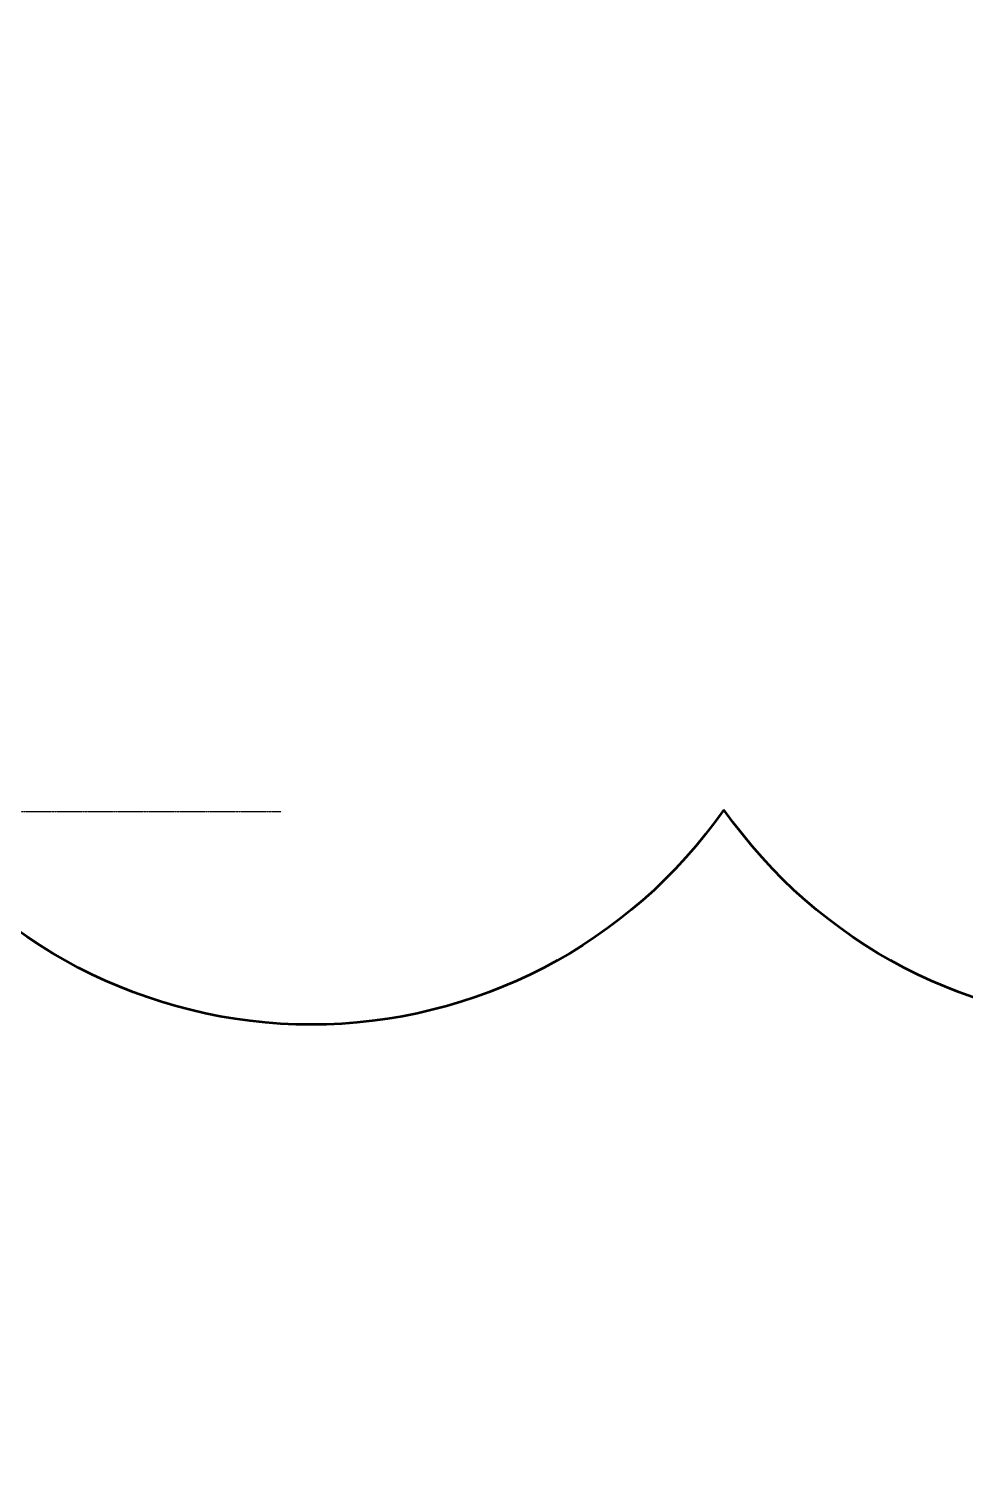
# Model space of a CAD drawing. Header units: millimetres. Extents: x -300 to 383236, y -195106 to -144646.
# Drawn here: x 22260 to 22940, y -175617 to -174561 of the extents above; entities that cross this region are included whole.
import ezdxf

# ---------------------------------------------------------------- set-up
doc = ezdxf.new("R2010")
doc.units = ezdxf.units.MM
doc.header["$LTSCALE"] = 60
doc.linetypes.add('CENTER2', pattern=[28.575, 19.05, -3.175, 3.175, -3.175])
doc.layers.add('C_REV', color=4, linetype='Continuous', lineweight=50)
doc.layers.add('CENTER', color=1, linetype='CENTER2')

# ---------------------------------------------------------------- blocks, each defined once
blk = doc.blocks.new('A$C44261593')
h = blk.add_hatch()
h.set_pattern_fill('ANSI31', color=253, scale=100)
h.set_pattern_definition([(45, (0, -50460), (-224.5064, 224.5064), [])])
edge = h.paths.add_edge_path()
edge.add_line((-58347, -14256), (-58347, -14056))
edge.add_line((-58347, -14056), (-57547, -14056))
edge.add_line((-57547, -14056), (-57547, -15056))
edge.add_line((-57547, -15056), (-60547, -15056))
edge.add_line((-60547, -15056), (-60547, -31056))
edge.add_line((-60547, -31056), (-57647, -31056))
edge.add_line((-57647, -31056), (-57647, -32268))
edge.add_line((-57647, -32268), (-43347, -32268))
edge.add_line((-43347, -32268), (-43347, -29256))
edge.add_line((-43347, -29256), (-34347, -29256))
edge.add_line((-34347, -29256), (-34347, -14206))
edge.add_line((-34347, -14206), (-33547, -14206))
edge.add_line((-33547, -14206), (-33547, -29256))
edge.add_line((-33547, -29256), (-30497, -29256))
edge.add_line((-30497, -29256), (-30497, -30056))
edge.add_line((-30497, -30056), (-30547, -30056))
edge.add_line((-30547, -30056), (-30547, -34906))
edge.add_line((-30547, -34906), (-30569.2, -34906))
edge.add_arc((-31589.7, -35133.7), 1045.6, 12.5777, 76.5787)
edge.add_line((-31347, -34116.7), (-31347, -30056))
edge.add_line((-31347, -30056), (-42547, -30056))
edge.add_line((-42547, -30056), (-42547, -34906))
edge.add_line((-42547, -34906), (-43347, -34906))
edge.add_line((-43347, -34906), (-43347, -33068))
edge.add_line((-43347, -33068), (-57647, -33068))
edge.add_line((-57647, -33068), (-57647, -34906))
edge.add_line((-57647, -34906), (-58447, -34906))
edge.add_line((-58447, -34906), (-58447, -31856))
edge.add_line((-58447, -31856), (-66197, -31856))
edge.add_line((-66197, -31856), (-66197, -31056))
edge.add_line((-66197, -31056), (-61347, -31056))
edge.add_line((-61347, -31056), (-61347, -14256))
edge.add_line((-61347, -14256), (-58347, -14256))

msp = doc.modelspace()

# ---------------------------------------------------------------- linework, layer by layer
at = {"layer": 'C_REV'}
msp.add_lwpolyline([(23365.3, -175128.3, -0.520567), (22765.3, -175128.3, -0.520567), (22165.3, -175128.3, -0.520567), (21565.3, -175128.3, -0.520567), (20965.3, -175128.3, -0.520567), (20365.3, -175128.3, -0.520567), (19765.3, -175128.3, -0.520567), (19165.3, -175128.3, -0.520567), (18565.3, -175128.3, -0.520567), (17965.3, -175128.3, -0.520567), (17365.3, -175128.3, -0.520567), (16765.3, -175128.3, -0.520567), (16165.3, -175128.3, -0.520567), (15565.3, -175128.3, -0.520567), (14965.3, -175128.3, -0.520567), (14365.3, -175128.3, -0.520567), (13765.3, -175128.3, -0.520567), (13165.3, -175128.3, -0.520567), (12565.3, -175128.3, -0.520567), (11965.3, -175128.3, -0.520567), (11365.3, -175128.3, -0.520567), (10765.3, -175128.3, -0.520567)], format="xyb", dxfattribs=at)
at = {"layer": 'CENTER', "color": 253, "ltscale": 0.001}
msp.add_line((18772.6, -175129.7), (22443.4, -175129.7), dxfattribs=at)

# ---------------------------------------------------------------- block references
msp.add_blockref('A$C44261593', (71340, -144646.1))

doc.saveas('drawing.dxf')
